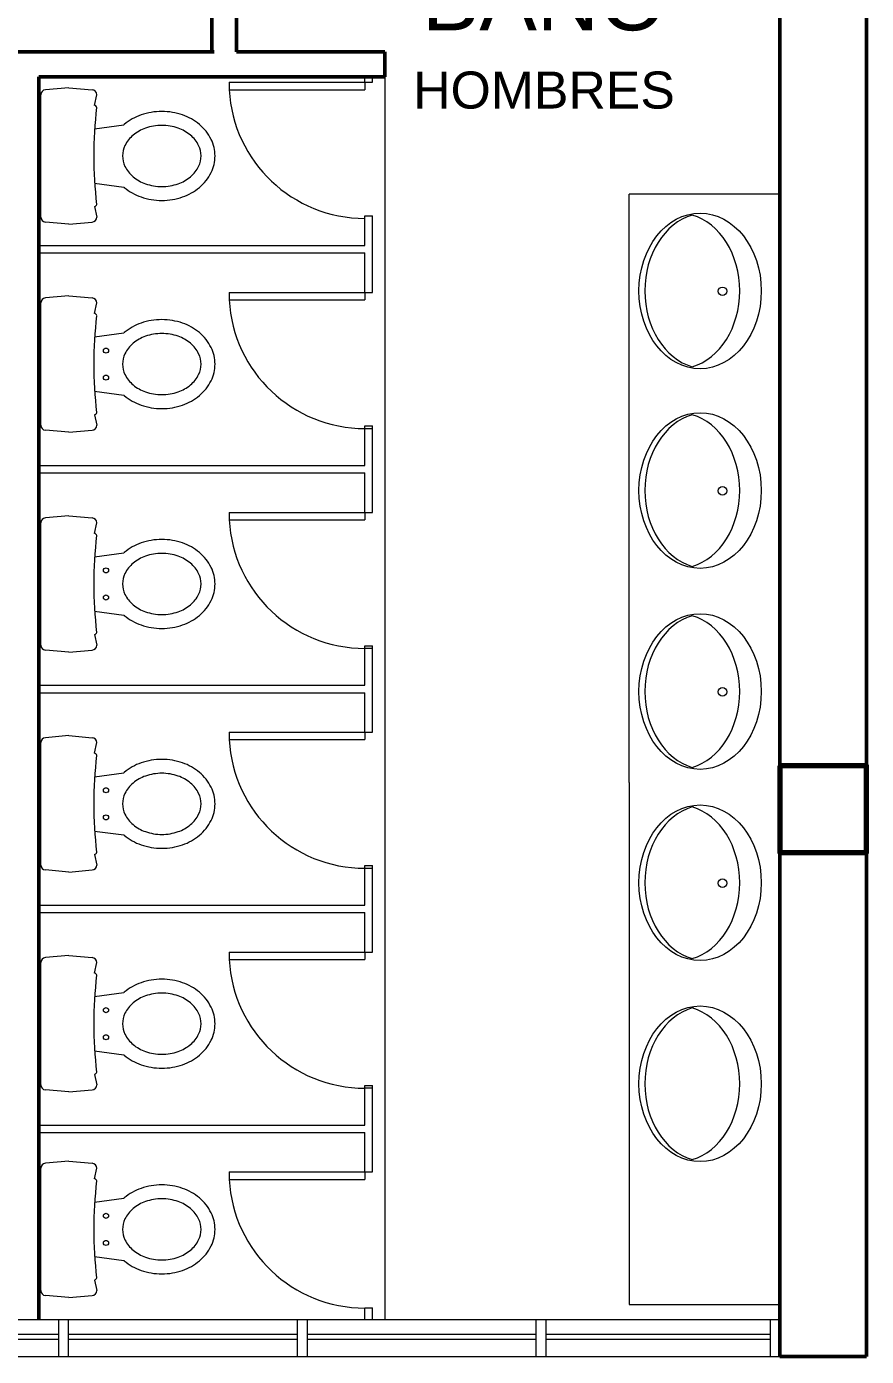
# Model space of a CAD drawing. Header units: millimetres. Extents: x -38 to 179, y -2 to 69.
# Drawn here: x 134.39 to 137.79, y -1.1 to 4.28 of the extents above; entities that cross this region are included whole.
import ezdxf

# ---------------------------------------------------------------- set-up
doc = ezdxf.new("R2010")
doc.units = ezdxf.units.MM
for name, color, linetype, lineweight in [('01 GRIS', 253, 'Continuous', 0), ('02 AZUL', 5, 'Continuous', 5), ('04 VERDE', 3, 'Continuous', 15), ('06 ROJO', 1, 'Continuous', 50), ('12 COLUMNAS', 4, 'Continuous', 70), ('14 ANTEPECHO', 3, 'Continuous', 15), ('NOMEN', 1, 'Continuous', 0)]:
    doc.layers.add(name, color=color, linetype=linetype, lineweight=lineweight)
doc.styles.get("Standard").update_dxf_attribs({"font": 'arial.ttf'})

msp = doc.modelspace()

# ---------------------------------------------------------------- linework, layer by layer
at = {"layer": '01 GRIS'}
msp.add_line((135.8424, 4.0775), (135.8424, -0.9525), dxfattribs=at)
msp.add_line((135.8424, 4.0775), (135.8424, -0.9525), dxfattribs=at)
msp.add_line((135.8424, 4.0775), (135.8424, -0.9525), dxfattribs=at)
at = {"layer": '02 AZUL'}
for p, q in [((135.2124, 4.0548), (135.2124, 4.0248)), ((135.2124, 4.0548), (135.7624, 4.0548)), ((135.2124, 4.0548), (135.2124, 4.0248)), ((135.2124, 4.0548), (135.7624, 4.0548)), ((135.2124, 4.0548), (135.2124, 4.0248)), ((135.2124, 4.0548), (135.7624, 4.0548)), ((135.7624, 4.0548), (135.7624, 4.0775)), ((135.7624, 4.0548), (135.7624, 4.0775)), ((135.7624, 4.0548), (135.7624, 4.0775)), ((135.7624, 4.0548), (135.7924, 4.0548)), ((135.7624, 4.0548), (135.7624, 4.0248)), ((135.7624, 4.0548), (135.7924, 4.0548)), ((135.7624, 4.0548), (135.7624, 4.0248)), ((135.7624, 4.0548), (135.7924, 4.0548)), ((135.7624, 4.0548), (135.7624, 4.0248)), ((135.7924, 4.0548), (135.7924, 4.0775)), ((135.7924, 4.0548), (135.7924, 4.0775)), ((135.7924, 4.0548), (135.7924, 4.0775)), ((134.4502, 3.5089), (134.4502, 4.0044)), ((134.4502, 3.5089), (134.4502, 4.0044)), ((134.4502, 3.5089), (134.4502, 4.0044)), ((134.5632, 4.0326), (134.4684, 4.0244)), ((134.5632, 4.0326), (134.4684, 4.0244)), ((134.5632, 4.0326), (134.4684, 4.0244)), ((134.5632, 4.0326), (134.6579, 4.0244)), ((134.5632, 4.0326), (134.6579, 4.0244)), ((134.5632, 4.0326), (134.6579, 4.0244)), ((134.6672, 3.9615), (134.6762, 4.0044)), ((134.6672, 3.9615), (134.6762, 4.0044)), ((134.6672, 3.9615), (134.6762, 4.0044)), ((135.2124, 4.0248), (135.7624, 4.0248)), ((135.2124, 4.0248), (135.7624, 4.0248)), ((135.2124, 4.0248), (135.7624, 4.0248)), ((134.6679, 3.8666), (134.7861, 3.8827)), ((134.6679, 3.8666), (134.7861, 3.8827)), ((134.6679, 3.8666), (134.7861, 3.8827)), ((134.6679, 3.8666), (134.7861, 3.8827)), ((134.6679, 3.8666), (134.7861, 3.8827)), ((134.6679, 3.8666), (134.7861, 3.8827)), ((134.6679, 3.8666), (134.7861, 3.8827)), ((134.6679, 3.8666), (134.7861, 3.8827)), ((134.6679, 3.8666), (134.7861, 3.8827)), ((134.6679, 3.6466), (134.7861, 3.6306)), ((134.6679, 3.6466), (134.7861, 3.6306)), ((134.6679, 3.6466), (134.7861, 3.6306)), ((136.8324, 1.221), (136.8324, 3.6025)), ((137.4424, 3.6025), (136.8324, 3.6025)), ((136.8324, 1.221), (136.8324, 3.6025)), ((137.4424, 3.6025), (136.8324, 3.6025)), ((136.8324, 1.221), (136.8324, 3.6025)), ((137.4424, 3.6025), (136.8324, 3.6025)), ((134.6672, 3.5517), (134.6762, 3.5089)), ((134.6672, 3.5517), (134.6762, 3.5089)), ((134.6672, 3.5517), (134.6762, 3.5089)), ((135.7624, 3.5148), (135.7924, 3.5148)), ((135.7624, 3.394), (135.7624, 3.5148)), ((135.7624, 3.5148), (135.7924, 3.5148)), ((135.7624, 3.394), (135.7624, 3.5148)), ((135.7624, 3.5148), (135.7924, 3.5148)), ((135.7624, 3.394), (135.7624, 3.5148)), ((135.7924, 3.204), (135.7924, 3.5148)), ((135.7924, 3.204), (135.7924, 3.5148)), ((135.7924, 3.204), (135.7924, 3.5148)), ((134.5632, 3.4806), (134.4684, 3.4889)), ((134.5632, 3.4806), (134.4684, 3.4889)), ((134.5632, 3.4806), (134.4684, 3.4889)), ((134.5632, 3.4806), (134.6579, 3.4889)), ((134.5632, 3.4806), (134.6579, 3.4889)), ((134.5632, 3.4806), (134.6579, 3.4889)), ((134.4424, 3.394), (135.7624, 3.394)), ((134.4424, 3.394), (135.7624, 3.394)), ((134.4424, 3.394), (135.7624, 3.394)), ((134.4424, 3.364), (135.7624, 3.364)), ((134.4424, 3.364), (135.7624, 3.364)), ((134.4424, 3.364), (135.7624, 3.364)), ((135.7624, 3.204), (135.7624, 3.364)), ((135.7624, 3.204), (135.7624, 3.364)), ((135.7624, 3.204), (135.7624, 3.364)), ((134.5632, 3.1901), (134.4684, 3.1818)), ((134.5632, 3.1901), (134.4684, 3.1818)), ((134.5632, 3.1901), (134.4684, 3.1818)), ((134.5632, 3.1901), (134.6579, 3.1818)), ((134.5632, 3.1901), (134.6579, 3.1818)), ((134.5632, 3.1901), (134.6579, 3.1818)), ((135.2124, 3.204), (135.7624, 3.204)), ((135.2124, 3.204), (135.2124, 3.174)), ((135.2124, 3.204), (135.7624, 3.204)), ((135.2124, 3.204), (135.2124, 3.174)), ((135.2124, 3.204), (135.7624, 3.204)), ((135.2124, 3.204), (135.2124, 3.174)), ((135.7624, 3.204), (135.7924, 3.204)), ((135.7624, 3.204), (135.7624, 3.174)), ((135.7624, 3.204), (135.7924, 3.204)), ((135.7624, 3.204), (135.7624, 3.174)), ((135.7624, 3.204), (135.7924, 3.204)), ((135.7624, 3.204), (135.7624, 3.174)), ((134.4502, 2.6663), (134.4502, 3.1619)), ((134.4502, 2.6663), (134.4502, 3.1619)), ((134.4502, 2.6663), (134.4502, 3.1619)), ((134.6672, 3.119), (134.6762, 3.1619)), ((134.6672, 3.119), (134.6762, 3.1619)), ((134.6672, 3.119), (134.6762, 3.1619)), ((135.2124, 3.174), (135.7624, 3.174)), ((135.2124, 3.174), (135.7624, 3.174)), ((135.2124, 3.174), (135.7624, 3.174)), ((134.6679, 3.0241), (134.7861, 3.0401)), ((134.6679, 3.0241), (134.7861, 3.0401)), ((134.6679, 3.0241), (134.7861, 3.0401)), ((134.6679, 2.8041), (134.7861, 2.7881)), ((134.6679, 2.8041), (134.7861, 2.7881)), ((134.6679, 2.8041), (134.7861, 2.7881)), ((134.6672, 2.7092), (134.6762, 2.6663)), ((134.6672, 2.7092), (134.6762, 2.6663)), ((134.6672, 2.7092), (134.6762, 2.6663)), ((134.5632, 2.6381), (134.4684, 2.6464)), ((134.5632, 2.6381), (134.4684, 2.6464)), ((134.5632, 2.6381), (134.4684, 2.6464)), ((134.5632, 2.6381), (134.6579, 2.6464)), ((134.5632, 2.6381), (134.6579, 2.6464)), ((134.5632, 2.6381), (134.6579, 2.6464)), ((135.7624, 2.664), (135.7924, 2.664)), ((135.7624, 2.504), (135.7624, 2.664)), ((135.7624, 2.664), (135.7924, 2.664)), ((135.7624, 2.504), (135.7624, 2.664)), ((135.7624, 2.664), (135.7924, 2.664)), ((135.7624, 2.504), (135.7624, 2.664)), ((135.7624, 2.504), (135.7624, 2.654)), ((135.7624, 2.654), (135.7924, 2.654)), ((135.7624, 2.504), (135.7624, 2.654)), ((135.7624, 2.654), (135.7924, 2.654)), ((135.7624, 2.504), (135.7624, 2.654)), ((135.7624, 2.654), (135.7924, 2.654)), ((135.7924, 2.314), (135.7924, 2.664)), ((135.7924, 2.314), (135.7924, 2.664)), ((135.7924, 2.314), (135.7924, 2.664)), ((135.7924, 2.504), (135.7924, 2.654)), ((135.7924, 2.504), (135.7924, 2.654)), ((135.7924, 2.504), (135.7924, 2.654)), ((134.4424, 2.504), (135.7624, 2.504)), ((134.4424, 2.504), (135.7624, 2.504)), ((134.4424, 2.504), (135.7624, 2.504)), ((134.4424, 2.474), (135.7624, 2.474)), ((134.4424, 2.474), (135.7624, 2.474)), ((134.4424, 2.474), (135.7624, 2.474)), ((135.7624, 2.314), (135.7624, 2.474)), ((135.7624, 2.314), (135.7624, 2.474)), ((135.7624, 2.314), (135.7624, 2.474)), ((134.4502, 1.7763), (134.4502, 2.2719)), ((134.4502, 1.7763), (134.4502, 2.2719)), ((134.4502, 1.7763), (134.4502, 2.2719)), ((134.5632, 2.3001), (134.4684, 2.2918)), ((134.5632, 2.3001), (134.4684, 2.2918)), ((134.5632, 2.3001), (134.4684, 2.2918)), ((134.5632, 2.3001), (134.6579, 2.2918)), ((134.5632, 2.3001), (134.6579, 2.2918)), ((134.5632, 2.3001), (134.6579, 2.2918)), ((134.6672, 2.229), (134.6762, 2.2719)), ((134.6672, 2.229), (134.6762, 2.2719)), ((134.6672, 2.229), (134.6762, 2.2719)), ((135.2124, 2.314), (135.7624, 2.314)), ((135.2124, 2.314), (135.2124, 2.284)), ((135.2124, 2.314), (135.7624, 2.314)), ((135.2124, 2.314), (135.2124, 2.284)), ((135.2124, 2.314), (135.7624, 2.314)), ((135.2124, 2.314), (135.2124, 2.284)), ((135.2124, 2.284), (135.7624, 2.284)), ((135.2124, 2.284), (135.7624, 2.284)), ((135.2124, 2.284), (135.7624, 2.284)), ((135.7624, 2.314), (135.7924, 2.314)), ((135.7624, 2.314), (135.7624, 2.284)), ((135.7624, 2.314), (135.7924, 2.314)), ((135.7624, 2.314), (135.7624, 2.284)), ((135.7624, 2.314), (135.7924, 2.314)), ((135.7624, 2.314), (135.7624, 2.284)), ((134.6679, 2.1341), (134.7861, 2.1501)), ((134.6679, 2.1341), (134.7861, 2.1501)), ((134.6679, 2.1341), (134.7861, 2.1501)), ((134.6679, 1.9141), (134.7861, 1.8981)), ((134.6679, 1.9141), (134.7861, 1.8981)), ((134.6679, 1.9141), (134.7861, 1.8981)), ((134.6672, 1.8192), (134.6762, 1.7763)), ((134.6672, 1.8192), (134.6762, 1.7763)), ((134.6672, 1.8192), (134.6762, 1.7763)), ((134.5632, 1.7481), (134.4684, 1.7564)), ((134.5632, 1.7481), (134.4684, 1.7564)), ((134.5632, 1.7481), (134.4684, 1.7564)), ((134.5632, 1.7481), (134.6579, 1.7564)), ((134.5632, 1.7481), (134.6579, 1.7564)), ((134.5632, 1.7481), (134.6579, 1.7564)), ((135.7624, 1.774), (135.7924, 1.774)), ((135.7624, 1.614), (135.7624, 1.774)), ((135.7624, 1.774), (135.7924, 1.774)), ((135.7624, 1.614), (135.7624, 1.774)), ((135.7624, 1.774), (135.7924, 1.774)), ((135.7624, 1.614), (135.7624, 1.774)), ((135.7624, 1.614), (135.7624, 1.764)), ((135.7624, 1.764), (135.7924, 1.764)), ((135.7624, 1.614), (135.7624, 1.764)), ((135.7624, 1.764), (135.7924, 1.764)), ((135.7624, 1.614), (135.7624, 1.764)), ((135.7624, 1.764), (135.7924, 1.764)), ((135.7924, 1.424), (135.7924, 1.774)), ((135.7924, 1.424), (135.7924, 1.774)), ((135.7924, 1.424), (135.7924, 1.774)), ((135.7924, 1.614), (135.7924, 1.764)), ((135.7924, 1.614), (135.7924, 1.764)), ((135.7924, 1.614), (135.7924, 1.764)), ((134.4424, 1.614), (135.7624, 1.614)), ((134.4424, 1.614), (135.7624, 1.614)), ((134.4424, 1.614), (135.7624, 1.614)), ((134.4424, 1.584), (135.7624, 1.584)), ((134.4424, 1.584), (135.7624, 1.584)), ((134.4424, 1.584), (135.7624, 1.584)), ((135.7624, 1.424), (135.7624, 1.584)), ((135.7624, 1.424), (135.7624, 1.584)), ((135.7624, 1.424), (135.7624, 1.584)), ((134.5632, 1.4101), (134.4684, 1.4018)), ((134.5632, 1.4101), (134.4684, 1.4018)), ((134.5632, 1.4101), (134.4684, 1.4018)), ((134.5632, 1.4101), (134.6579, 1.4018)), ((134.5632, 1.4101), (134.6579, 1.4018)), ((134.5632, 1.4101), (134.6579, 1.4018)), ((135.2124, 1.424), (135.7624, 1.424)), ((135.2124, 1.424), (135.2124, 1.394)), ((135.2124, 1.424), (135.7624, 1.424)), ((135.2124, 1.424), (135.2124, 1.394)), ((135.2124, 1.424), (135.7624, 1.424)), ((135.2124, 1.424), (135.2124, 1.394)), ((135.7624, 1.424), (135.7924, 1.424)), ((135.7624, 1.424), (135.7624, 1.394)), ((135.7624, 1.424), (135.7924, 1.424)), ((135.7624, 1.424), (135.7624, 1.394)), ((135.7624, 1.424), (135.7924, 1.424)), ((135.7624, 1.424), (135.7624, 1.394)), ((134.4502, 0.8863), (134.4502, 1.3819)), ((134.4502, 0.8863), (134.4502, 1.3819)), ((134.4502, 0.8863), (134.4502, 1.3819)), ((134.6672, 1.339), (134.6762, 1.3819)), ((134.6672, 1.339), (134.6762, 1.3819)), ((134.6672, 1.339), (134.6762, 1.3819)), ((135.2124, 1.394), (135.7624, 1.394)), ((135.2124, 1.394), (135.7624, 1.394)), ((135.2124, 1.394), (135.7624, 1.394)), ((134.6679, 1.2441), (134.7861, 1.2601)), ((134.6679, 1.2441), (134.7861, 1.2601)), ((134.6679, 1.2441), (134.7861, 1.2601)), ((136.8324, 1.221), (136.8324, -0.8925)), ((136.8324, 1.221), (136.8324, -0.8925)), ((136.8324, 1.221), (136.8324, -0.8925)), ((134.6679, 1.0241), (134.7861, 1.0081)), ((134.6679, 1.0241), (134.7861, 1.0081)), ((134.6679, 1.0241), (134.7861, 1.0081)), ((134.6672, 0.9292), (134.6762, 0.8863)), ((134.6672, 0.9292), (134.6762, 0.8863)), ((134.6672, 0.9292), (134.6762, 0.8863)), ((134.5632, 0.8581), (134.4684, 0.8664)), ((134.5632, 0.8581), (134.4684, 0.8664)), ((134.5632, 0.8581), (134.4684, 0.8664)), ((134.5632, 0.8581), (134.6579, 0.8664)), ((134.5632, 0.8581), (134.6579, 0.8664)), ((134.5632, 0.8581), (134.6579, 0.8664)), ((135.7624, 0.884), (135.7924, 0.884)), ((135.7624, 0.724), (135.7624, 0.884)), ((135.7624, 0.884), (135.7924, 0.884)), ((135.7624, 0.724), (135.7624, 0.884)), ((135.7624, 0.884), (135.7924, 0.884)), ((135.7624, 0.724), (135.7624, 0.884)), ((135.7624, 0.724), (135.7624, 0.874)), ((135.7624, 0.874), (135.7924, 0.874)), ((135.7624, 0.724), (135.7624, 0.874)), ((135.7624, 0.874), (135.7924, 0.874)), ((135.7624, 0.724), (135.7624, 0.874)), ((135.7624, 0.874), (135.7924, 0.874)), ((135.7924, 0.534), (135.7924, 0.884)), ((135.7924, 0.534), (135.7924, 0.884)), ((135.7924, 0.534), (135.7924, 0.884)), ((135.7924, 0.724), (135.7924, 0.874)), ((135.7924, 0.724), (135.7924, 0.874)), ((135.7924, 0.724), (135.7924, 0.874)), ((134.4424, 0.724), (135.7624, 0.724)), ((134.4424, 0.724), (135.7624, 0.724)), ((134.4424, 0.724), (135.7624, 0.724)), ((134.4424, 0.694), (135.7624, 0.694)), ((134.4424, 0.694), (135.7624, 0.694)), ((134.4424, 0.694), (135.7624, 0.694)), ((135.7624, 0.534), (135.7624, 0.694)), ((135.7624, 0.534), (135.7624, 0.694)), ((135.7624, 0.534), (135.7624, 0.694)), ((134.4502, -0.0037), (134.4502, 0.4919)), ((134.4502, -0.0037), (134.4502, 0.4919)), ((134.4502, -0.0037), (134.4502, 0.4919)), ((134.5632, 0.5201), (134.4684, 0.5118)), ((134.5632, 0.5201), (134.4684, 0.5118)), ((134.5632, 0.5201), (134.4684, 0.5118)), ((134.5632, 0.5201), (134.6579, 0.5118)), ((134.5632, 0.5201), (134.6579, 0.5118)), ((134.5632, 0.5201), (134.6579, 0.5118)), ((134.6672, 0.449), (134.6762, 0.4919)), ((134.6672, 0.449), (134.6762, 0.4919)), ((134.6672, 0.449), (134.6762, 0.4919)), ((135.2124, 0.534), (135.7624, 0.534)), ((135.2124, 0.534), (135.2124, 0.504)), ((135.2124, 0.534), (135.7624, 0.534)), ((135.2124, 0.534), (135.2124, 0.504)), ((135.2124, 0.534), (135.7624, 0.534)), ((135.2124, 0.534), (135.2124, 0.504)), ((135.2124, 0.504), (135.7624, 0.504)), ((135.2124, 0.504), (135.7624, 0.504)), ((135.2124, 0.504), (135.7624, 0.504)), ((135.7624, 0.534), (135.7924, 0.534)), ((135.7624, 0.534), (135.7624, 0.504)), ((135.7624, 0.534), (135.7924, 0.534)), ((135.7624, 0.534), (135.7624, 0.504)), ((135.7624, 0.534), (135.7924, 0.534)), ((135.7624, 0.534), (135.7624, 0.504)), ((134.6679, 0.3541), (134.7861, 0.3701)), ((134.6679, 0.3541), (134.7861, 0.3701)), ((134.6679, 0.3541), (134.7861, 0.3701)), ((134.6679, 0.1341), (134.7861, 0.1181)), ((134.6679, 0.1341), (134.7861, 0.1181)), ((134.6679, 0.1341), (134.7861, 0.1181)), ((134.6672, 0.0392), (134.6762, -0.0037)), ((134.6672, 0.0392), (134.6762, -0.0037)), ((134.6672, 0.0392), (134.6762, -0.0037)), ((134.5632, -0.0319), (134.4684, -0.0236)), ((134.5632, -0.0319), (134.4684, -0.0236)), ((134.5632, -0.0319), (134.4684, -0.0236)), ((134.5632, -0.0319), (134.6579, -0.0236)), ((134.5632, -0.0319), (134.6579, -0.0236)), ((134.5632, -0.0319), (134.6579, -0.0236)), ((135.7624, -0.006), (135.7924, -0.006)), ((135.7624, -0.166), (135.7624, -0.006)), ((135.7624, -0.006), (135.7924, -0.006)), ((135.7624, -0.166), (135.7624, -0.006)), ((135.7624, -0.006), (135.7924, -0.006)), ((135.7624, -0.166), (135.7624, -0.006)), ((135.7624, -0.166), (135.7624, -0.016)), ((135.7624, -0.016), (135.7924, -0.016)), ((135.7624, -0.166), (135.7624, -0.016)), ((135.7624, -0.016), (135.7924, -0.016)), ((135.7624, -0.166), (135.7624, -0.016)), ((135.7624, -0.016), (135.7924, -0.016)), ((135.7924, -0.356), (135.7924, -0.006)), ((135.7924, -0.356), (135.7924, -0.006)), ((135.7924, -0.356), (135.7924, -0.006)), ((135.7924, -0.166), (135.7924, -0.016)), ((135.7924, -0.166), (135.7924, -0.016)), ((135.7924, -0.166), (135.7924, -0.016)), ((134.4424, -0.166), (135.7624, -0.166)), ((134.4424, -0.166), (135.7624, -0.166)), ((134.4424, -0.166), (135.7624, -0.166)), ((134.4424, -0.196), (135.7624, -0.196)), ((134.4424, -0.196), (135.7624, -0.196)), ((134.4424, -0.196), (135.7624, -0.196)), ((135.7624, -0.356), (135.7624, -0.196)), ((135.7624, -0.356), (135.7624, -0.196)), ((135.7624, -0.356), (135.7624, -0.196)), ((134.5632, -0.3124), (134.4684, -0.3207)), ((134.5632, -0.3124), (134.4684, -0.3207)), ((134.5632, -0.3124), (134.4684, -0.3207)), ((134.5632, -0.3124), (134.6579, -0.3207)), ((134.5632, -0.3124), (134.6579, -0.3207)), ((134.5632, -0.3124), (134.6579, -0.3207)), ((134.4502, -0.8362), (134.4502, -0.3406)), ((134.4502, -0.8362), (134.4502, -0.3406)), ((134.4502, -0.8362), (134.4502, -0.3406)), ((134.6672, -0.3835), (134.6762, -0.3406)), ((134.6672, -0.3835), (134.6762, -0.3406)), ((134.6672, -0.3835), (134.6762, -0.3406)), ((135.2124, -0.356), (135.7624, -0.356)), ((135.2124, -0.356), (135.2124, -0.386)), ((135.2124, -0.356), (135.7624, -0.356)), ((135.2124, -0.356), (135.2124, -0.386)), ((135.2124, -0.356), (135.7624, -0.356)), ((135.2124, -0.356), (135.2124, -0.386)), ((135.7624, -0.356), (135.7924, -0.356)), ((135.7624, -0.356), (135.7624, -0.386)), ((135.7624, -0.356), (135.7924, -0.356)), ((135.7624, -0.356), (135.7624, -0.386)), ((135.7624, -0.356), (135.7924, -0.356)), ((135.7624, -0.356), (135.7624, -0.386)), ((135.2124, -0.386), (135.7624, -0.386)), ((135.2124, -0.386), (135.7624, -0.386)), ((135.2124, -0.386), (135.7624, -0.386)), ((134.6679, -0.4784), (134.7861, -0.4623)), ((134.6679, -0.4784), (134.7861, -0.4623)), ((134.6679, -0.4784), (134.7861, -0.4623)), ((134.6679, -0.6984), (134.7861, -0.7144)), ((134.6679, -0.6984), (134.7861, -0.7144)), ((134.6679, -0.6984), (134.7861, -0.7144)), ((134.6672, -0.7933), (134.6762, -0.8362)), ((134.6672, -0.7933), (134.6762, -0.8362)), ((134.6672, -0.7933), (134.6762, -0.8362)), ((134.5632, -0.8644), (134.4684, -0.8561)), ((134.5632, -0.8644), (134.4684, -0.8561)), ((134.5632, -0.8644), (134.4684, -0.8561)), ((134.5632, -0.8644), (134.6579, -0.8561)), ((134.5632, -0.8644), (134.6579, -0.8561)), ((134.5632, -0.8644), (134.6579, -0.8561)), ((135.7624, -0.9525), (135.7624, -0.906)), ((135.7624, -0.906), (135.7924, -0.906)), ((135.7624, -0.9525), (135.7624, -0.906)), ((135.7624, -0.906), (135.7924, -0.906)), ((135.7624, -0.9525), (135.7624, -0.906)), ((135.7624, -0.906), (135.7924, -0.906)), ((135.7924, -0.9525), (135.7924, -0.906)), ((135.7924, -0.9525), (135.7924, -0.906)), ((135.7924, -0.9525), (135.7924, -0.906)), ((134.5224, -1.1025), (134.5224, -0.9525)), ((134.5224, -1.1025), (134.5224, -0.9525)), ((134.5224, -1.1025), (134.5224, -0.9525)), ((134.5624, -1.1025), (134.5624, -0.9525)), ((134.5624, -1.1025), (134.5624, -0.9525)), ((134.5624, -1.1025), (134.5624, -0.9525)), ((135.4891, -1.1025), (135.4891, -0.9525)), ((135.4891, -1.1025), (135.4891, -0.9525)), ((135.4891, -1.1025), (135.4891, -0.9525)), ((135.5291, -1.1025), (135.5291, -0.9525)), ((135.5291, -1.1025), (135.5291, -0.9525)), ((135.5291, -1.1025), (135.5291, -0.9525)), ((136.4557, -1.1025), (136.4557, -0.9525)), ((136.4557, -1.1025), (136.4557, -0.9525)), ((136.4557, -1.1025), (136.4557, -0.9525)), ((136.4957, -1.1025), (136.4957, -0.9525)), ((136.4957, -1.1025), (136.4957, -0.9525)), ((136.4957, -1.1025), (136.4957, -0.9525)), ((133.5957, -1.0125), (134.5224, -1.0125)), ((133.5957, -1.0125), (134.5224, -1.0125)), ((133.5957, -1.0125), (134.5224, -1.0125)), ((134.5624, -1.0125), (135.4891, -1.0125)), ((134.5624, -1.0125), (135.4891, -1.0125)), ((134.5624, -1.0125), (135.4891, -1.0125)), ((135.5291, -1.0125), (136.4557, -1.0125)), ((135.5291, -1.0125), (136.4557, -1.0125)), ((135.5291, -1.0125), (136.4557, -1.0125)), ((136.4957, -1.0125), (137.4024, -1.0125)), ((136.4957, -1.0125), (137.4024, -1.0125)), ((136.4957, -1.0125), (137.4024, -1.0125)), ((133.5957, -1.0325), (134.5224, -1.0325)), ((133.5957, -1.0325), (134.5224, -1.0325)), ((133.5957, -1.0325), (134.5224, -1.0325)), ((134.5624, -1.0325), (135.4891, -1.0325)), ((134.5624, -1.0325), (135.4891, -1.0325)), ((134.5624, -1.0325), (135.4891, -1.0325)), ((135.5291, -1.0325), (136.4557, -1.0325)), ((135.5291, -1.0325), (136.4557, -1.0325)), ((135.5291, -1.0325), (136.4557, -1.0325)), ((136.4957, -1.0325), (137.4024, -1.0325)), ((136.4957, -1.0325), (137.4024, -1.0325)), ((136.4957, -1.0325), (137.4024, -1.0325))]:
    msp.add_line(p, q, dxfattribs=at)
for points in [[(135.1552, 3.7566, 0.115518), (135.1394, 3.8238, 0.103991), (135.0921, 3.8839, 0.090986), (135.0239, 3.9225, 0.08353), (134.9399, 3.9366, 0.08353), (134.8558, 3.9225, 0.090986), (134.7876, 3.8839, 0.002628), (134.7861, 3.8827, 0.115518)], [(135.1552, 3.7566, 0.115518), (135.1394, 3.8238, 0.103991), (135.0921, 3.8839, 0.090986), (135.0239, 3.9225, 0.08353), (134.9399, 3.9366, 0.08353), (134.8558, 3.9225, 0.090986), (134.7876, 3.8839, 0.002628), (134.7861, 3.8827, 0.115518)], [(135.1552, 3.7566, 0.115518), (135.1394, 3.8238, 0.103991), (135.0921, 3.8839, 0.090986), (135.0239, 3.9225, 0.08353), (134.9399, 3.9366, 0.08353), (134.8558, 3.9225, 0.090986), (134.7876, 3.8839, 0.002628), (134.7861, 3.8827, 0.115518)], [(134.7861, 3.6306, 0.002628), (134.7876, 3.6294, 0.090986), (134.8558, 3.5908, 0.08353), (134.9399, 3.5766, 0.08353), (135.0239, 3.5908, 0.090986), (135.0921, 3.6294, 0.103991), (135.1394, 3.6894, 0.115518), (135.1552, 3.7566, 0.115518)], [(134.7861, 3.6306, 0.002628), (134.7876, 3.6294, 0.090986), (134.8558, 3.5908, 0.08353), (134.9399, 3.5766, 0.08353), (135.0239, 3.5908, 0.090986), (135.0921, 3.6294, 0.103991), (135.1394, 3.6894, 0.115518), (135.1552, 3.7566, 0.115518)], [(134.7861, 3.6306, 0.002628), (134.7876, 3.6294, 0.090986), (134.8558, 3.5908, 0.08353), (134.9399, 3.5766, 0.08353), (135.0239, 3.5908, 0.090986), (135.0921, 3.6294, 0.103991), (135.1394, 3.6894, 0.115518), (135.1552, 3.7566, 0.115518)], [(135.1552, 2.9141, 0.115518), (135.1394, 2.9813, 0.103991), (135.0921, 3.0414, 0.090986), (135.0239, 3.08, 0.08353), (134.9399, 3.0941, 0.08353), (134.8558, 3.08, 0.090986), (134.7876, 3.0414, 0.002628), (134.7861, 3.0401, 0.115518)], [(135.1552, 2.9141, 0.115518), (135.1394, 2.9813, 0.103991), (135.0921, 3.0414, 0.090986), (135.0239, 3.08, 0.08353), (134.9399, 3.0941, 0.08353), (134.8558, 3.08, 0.090986), (134.7876, 3.0414, 0.002628), (134.7861, 3.0401, 0.115518)], [(135.1552, 2.9141, 0.115518), (135.1394, 2.9813, 0.103991), (135.0921, 3.0414, 0.090986), (135.0239, 3.08, 0.08353), (134.9399, 3.0941, 0.08353), (134.8558, 3.08, 0.090986), (134.7876, 3.0414, 0.002628), (134.7861, 3.0401, 0.115518)], [(134.7861, 2.7881, 0.002628), (134.7876, 2.7868, 0.090986), (134.8558, 2.7483, 0.08353), (134.9399, 2.7341, 0.08353), (135.0239, 2.7483, 0.090986), (135.0921, 2.7868, 0.103991), (135.1394, 2.8469, 0.115518), (135.1552, 2.9141, 0.115518)], [(134.7861, 2.7881, 0.002628), (134.7876, 2.7868, 0.090986), (134.8558, 2.7483, 0.08353), (134.9399, 2.7341, 0.08353), (135.0239, 2.7483, 0.090986), (135.0921, 2.7868, 0.103991), (135.1394, 2.8469, 0.115518), (135.1552, 2.9141, 0.115518)], [(134.7861, 2.7881, 0.002628), (134.7876, 2.7868, 0.090986), (134.8558, 2.7483, 0.08353), (134.9399, 2.7341, 0.08353), (135.0239, 2.7483, 0.090986), (135.0921, 2.7868, 0.103991), (135.1394, 2.8469, 0.115518), (135.1552, 2.9141, 0.115518)], [(135.1552, 2.0241, 0.115518), (135.1394, 2.0913, 0.103991), (135.0921, 2.1514, 0.090986), (135.0239, 2.19, 0.08353), (134.9399, 2.2041, 0.08353), (134.8558, 2.19, 0.090986), (134.7876, 2.1514, 0.002628), (134.7861, 2.1501, 0.115518)], [(135.1552, 2.0241, 0.115518), (135.1394, 2.0913, 0.103991), (135.0921, 2.1514, 0.090986), (135.0239, 2.19, 0.08353), (134.9399, 2.2041, 0.08353), (134.8558, 2.19, 0.090986), (134.7876, 2.1514, 0.002628), (134.7861, 2.1501, 0.115518)], [(135.1552, 2.0241, 0.115518), (135.1394, 2.0913, 0.103991), (135.0921, 2.1514, 0.090986), (135.0239, 2.19, 0.08353), (134.9399, 2.2041, 0.08353), (134.8558, 2.19, 0.090986), (134.7876, 2.1514, 0.002628), (134.7861, 2.1501, 0.115518)], [(134.7861, 1.8981, 0.002628), (134.7876, 1.8968, 0.090986), (134.8558, 1.8583, 0.08353), (134.9399, 1.8441, 0.08353), (135.0239, 1.8583, 0.090986), (135.0921, 1.8968, 0.103991), (135.1394, 1.9569, 0.115518), (135.1552, 2.0241, 0.115518)], [(134.7861, 1.8981, 0.002628), (134.7876, 1.8968, 0.090986), (134.8558, 1.8583, 0.08353), (134.9399, 1.8441, 0.08353), (135.0239, 1.8583, 0.090986), (135.0921, 1.8968, 0.103991), (135.1394, 1.9569, 0.115518), (135.1552, 2.0241, 0.115518)], [(134.7861, 1.8981, 0.002628), (134.7876, 1.8968, 0.090986), (134.8558, 1.8583, 0.08353), (134.9399, 1.8441, 0.08353), (135.0239, 1.8583, 0.090986), (135.0921, 1.8968, 0.103991), (135.1394, 1.9569, 0.115518), (135.1552, 2.0241, 0.115518)], [(135.1552, 1.1341, 0.115518), (135.1394, 1.2013, 0.103991), (135.0921, 1.2614, 0.090986), (135.0239, 1.3, 0.08353), (134.9399, 1.3141, 0.08353), (134.8558, 1.3, 0.090986), (134.7876, 1.2614, 0.002628), (134.7861, 1.2601, 0.115518)], [(135.1552, 1.1341, 0.115518), (135.1394, 1.2013, 0.103991), (135.0921, 1.2614, 0.090986), (135.0239, 1.3, 0.08353), (134.9399, 1.3141, 0.08353), (134.8558, 1.3, 0.090986), (134.7876, 1.2614, 0.002628), (134.7861, 1.2601, 0.115518)], [(135.1552, 1.1341, 0.115518), (135.1394, 1.2013, 0.103991), (135.0921, 1.2614, 0.090986), (135.0239, 1.3, 0.08353), (134.9399, 1.3141, 0.08353), (134.8558, 1.3, 0.090986), (134.7876, 1.2614, 0.002628), (134.7861, 1.2601, 0.115518)], [(134.7861, 1.0081, 0.002628), (134.7876, 1.0068, 0.090986), (134.8558, 0.9683, 0.08353), (134.9399, 0.9541, 0.08353), (135.0239, 0.9683, 0.090986), (135.0921, 1.0068, 0.103991), (135.1394, 1.0669, 0.115518), (135.1552, 1.1341, 0.115518)], [(134.7861, 1.0081, 0.002628), (134.7876, 1.0068, 0.090986), (134.8558, 0.9683, 0.08353), (134.9399, 0.9541, 0.08353), (135.0239, 0.9683, 0.090986), (135.0921, 1.0068, 0.103991), (135.1394, 1.0669, 0.115518), (135.1552, 1.1341, 0.115518)], [(134.7861, 1.0081, 0.002628), (134.7876, 1.0068, 0.090986), (134.8558, 0.9683, 0.08353), (134.9399, 0.9541, 0.08353), (135.0239, 0.9683, 0.090986), (135.0921, 1.0068, 0.103991), (135.1394, 1.0669, 0.115518), (135.1552, 1.1341, 0.115518)], [(135.1552, 0.2441, 0.115518), (135.1394, 0.3113, 0.103991), (135.0921, 0.3714, 0.090986), (135.0239, 0.41, 0.08353), (134.9399, 0.4241, 0.08353), (134.8558, 0.41, 0.090986), (134.7876, 0.3714, 0.002628), (134.7861, 0.3701, 0.115518)], [(135.1552, 0.2441, 0.115518), (135.1394, 0.3113, 0.103991), (135.0921, 0.3714, 0.090986), (135.0239, 0.41, 0.08353), (134.9399, 0.4241, 0.08353), (134.8558, 0.41, 0.090986), (134.7876, 0.3714, 0.002628), (134.7861, 0.3701, 0.115518)], [(135.1552, 0.2441, 0.115518), (135.1394, 0.3113, 0.103991), (135.0921, 0.3714, 0.090986), (135.0239, 0.41, 0.08353), (134.9399, 0.4241, 0.08353), (134.8558, 0.41, 0.090986), (134.7876, 0.3714, 0.002628), (134.7861, 0.3701, 0.115518)], [(134.7861, 0.1181, 0.002628), (134.7876, 0.1168, 0.090986), (134.8558, 0.0783, 0.08353), (134.9399, 0.0641, 0.08353), (135.0239, 0.0783, 0.090986), (135.0921, 0.1168, 0.103991), (135.1394, 0.1769, 0.115518), (135.1552, 0.2441, 0.115518)], [(134.7861, 0.1181, 0.002628), (134.7876, 0.1168, 0.090986), (134.8558, 0.0783, 0.08353), (134.9399, 0.0641, 0.08353), (135.0239, 0.0783, 0.090986), (135.0921, 0.1168, 0.103991), (135.1394, 0.1769, 0.115518), (135.1552, 0.2441, 0.115518)], [(134.7861, 0.1181, 0.002628), (134.7876, 0.1168, 0.090986), (134.8558, 0.0783, 0.08353), (134.9399, 0.0641, 0.08353), (135.0239, 0.0783, 0.090986), (135.0921, 0.1168, 0.103991), (135.1394, 0.1769, 0.115518), (135.1552, 0.2441, 0.115518)], [(135.1552, -0.5884, 0.115518), (135.1394, -0.5212, 0.103991), (135.0921, -0.4611, 0.090986), (135.0239, -0.4225, 0.08353), (134.9399, -0.4084, 0.08353), (134.8558, -0.4225, 0.090986), (134.7876, -0.4611, 0.002628), (134.7861, -0.4623, 0.115518)], [(135.1552, -0.5884, 0.115518), (135.1394, -0.5212, 0.103991), (135.0921, -0.4611, 0.090986), (135.0239, -0.4225, 0.08353), (134.9399, -0.4084, 0.08353), (134.8558, -0.4225, 0.090986), (134.7876, -0.4611, 0.002628), (134.7861, -0.4623, 0.115518)], [(135.1552, -0.5884, 0.115518), (135.1394, -0.5212, 0.103991), (135.0921, -0.4611, 0.090986), (135.0239, -0.4225, 0.08353), (134.9399, -0.4084, 0.08353), (134.8558, -0.4225, 0.090986), (134.7876, -0.4611, 0.002628), (134.7861, -0.4623, 0.115518)], [(134.7861, -0.7144, 0.002628), (134.7876, -0.7156, 0.090986), (134.8558, -0.7542, 0.08353), (134.9399, -0.7684, 0.08353), (135.0239, -0.7542, 0.090986), (135.0921, -0.7156, 0.103991), (135.1394, -0.6556, 0.115518), (135.1552, -0.5884, 0.115518)], [(134.7861, -0.7144, 0.002628), (134.7876, -0.7156, 0.090986), (134.8558, -0.7542, 0.08353), (134.9399, -0.7684, 0.08353), (135.0239, -0.7542, 0.090986), (135.0921, -0.7156, 0.103991), (135.1394, -0.6556, 0.115518), (135.1552, -0.5884, 0.115518)], [(134.7861, -0.7144, 0.002628), (134.7876, -0.7156, 0.090986), (134.8558, -0.7542, 0.08353), (134.9399, -0.7684, 0.08353), (135.0239, -0.7542, 0.090986), (135.0921, -0.7156, 0.103991), (135.1394, -0.6556, 0.115518), (135.1552, -0.5884, 0.115518)]]:
    msp.add_lwpolyline(points, format="xyb", dxfattribs=at)
for points in [[(135.0989, 3.7566, 0.115518), (135.089, 3.7988, 0.103991), (135.056, 3.8407, 0.090986), (135.0055, 3.8693, 0.08353), (134.9399, 3.8803, 0.08353), (134.8742, 3.8693, 0.090986), (134.8237, 3.8407, 0.103991), (134.7907, 3.7988, 0.115518), (134.7808, 3.7566, 0.115518), (134.7907, 3.7144, 0.103991), (134.8237, 3.6726, 0.090986), (134.8742, 3.644, 0.08353), (134.9399, 3.6329, 0.08353), (135.0055, 3.644, 0.090986), (135.056, 3.6726, 0.103991), (135.089, 3.7144, 0.115518)], [(135.0989, 3.7566, 0.115518), (135.089, 3.7988, 0.103991), (135.056, 3.8407, 0.090986), (135.0055, 3.8693, 0.08353), (134.9399, 3.8803, 0.08353), (134.8742, 3.8693, 0.090986), (134.8237, 3.8407, 0.103991), (134.7907, 3.7988, 0.115518), (134.7808, 3.7566, 0.115518), (134.7907, 3.7144, 0.103991), (134.8237, 3.6726, 0.090986), (134.8742, 3.644, 0.08353), (134.9399, 3.6329, 0.08353), (135.0055, 3.644, 0.090986), (135.056, 3.6726, 0.103991), (135.089, 3.7144, 0.115518)], [(135.0989, 3.7566, 0.115518), (135.089, 3.7988, 0.103991), (135.056, 3.8407, 0.090986), (135.0055, 3.8693, 0.08353), (134.9399, 3.8803, 0.08353), (134.8742, 3.8693, 0.090986), (134.8237, 3.8407, 0.103991), (134.7907, 3.7988, 0.115518), (134.7808, 3.7566, 0.115518), (134.7907, 3.7144, 0.103991), (134.8237, 3.6726, 0.090986), (134.8742, 3.644, 0.08353), (134.9399, 3.6329, 0.08353), (135.0055, 3.644, 0.090986), (135.056, 3.6726, 0.103991), (135.089, 3.7144, 0.115518)], [(135.0989, 2.9141, 0.115518), (135.089, 2.9563, 0.103991), (135.056, 2.9982, 0.090986), (135.0055, 3.0268, 0.08353), (134.9399, 3.0378, 0.08353), (134.8742, 3.0268, 0.090986), (134.8237, 2.9982, 0.103991), (134.7907, 2.9563, 0.115518), (134.7808, 2.9141, 0.115518), (134.7907, 2.8719, 0.103991), (134.8237, 2.83, 0.090986), (134.8742, 2.8015, 0.08353), (134.9399, 2.7904, 0.08353), (135.0055, 2.8015, 0.090986), (135.056, 2.83, 0.103991), (135.089, 2.8719, 0.115518)], [(135.0989, 2.9141, 0.115518), (135.089, 2.9563, 0.103991), (135.056, 2.9982, 0.090986), (135.0055, 3.0268, 0.08353), (134.9399, 3.0378, 0.08353), (134.8742, 3.0268, 0.090986), (134.8237, 2.9982, 0.103991), (134.7907, 2.9563, 0.115518), (134.7808, 2.9141, 0.115518), (134.7907, 2.8719, 0.103991), (134.8237, 2.83, 0.090986), (134.8742, 2.8015, 0.08353), (134.9399, 2.7904, 0.08353), (135.0055, 2.8015, 0.090986), (135.056, 2.83, 0.103991), (135.089, 2.8719, 0.115518)], [(135.0989, 2.9141, 0.115518), (135.089, 2.9563, 0.103991), (135.056, 2.9982, 0.090986), (135.0055, 3.0268, 0.08353), (134.9399, 3.0378, 0.08353), (134.8742, 3.0268, 0.090986), (134.8237, 2.9982, 0.103991), (134.7907, 2.9563, 0.115518), (134.7808, 2.9141, 0.115518), (134.7907, 2.8719, 0.103991), (134.8237, 2.83, 0.090986), (134.8742, 2.8015, 0.08353), (134.9399, 2.7904, 0.08353), (135.0055, 2.8015, 0.090986), (135.056, 2.83, 0.103991), (135.089, 2.8719, 0.115518)], [(135.0989, 2.0241, 0.115518), (135.089, 2.0663, 0.103991), (135.056, 2.1082, 0.090986), (135.0055, 2.1368, 0.08353), (134.9399, 2.1478, 0.08353), (134.8742, 2.1368, 0.090986), (134.8237, 2.1082, 0.103991), (134.7907, 2.0663, 0.115518), (134.7808, 2.0241, 0.115518), (134.7907, 1.9819, 0.103991), (134.8237, 1.94, 0.090986), (134.8742, 1.9115, 0.08353), (134.9399, 1.9004, 0.08353), (135.0055, 1.9115, 0.090986), (135.056, 1.94, 0.103991), (135.089, 1.9819, 0.115518)], [(135.0989, 2.0241, 0.115518), (135.089, 2.0663, 0.103991), (135.056, 2.1082, 0.090986), (135.0055, 2.1368, 0.08353), (134.9399, 2.1478, 0.08353), (134.8742, 2.1368, 0.090986), (134.8237, 2.1082, 0.103991), (134.7907, 2.0663, 0.115518), (134.7808, 2.0241, 0.115518), (134.7907, 1.9819, 0.103991), (134.8237, 1.94, 0.090986), (134.8742, 1.9115, 0.08353), (134.9399, 1.9004, 0.08353), (135.0055, 1.9115, 0.090986), (135.056, 1.94, 0.103991), (135.089, 1.9819, 0.115518)], [(135.0989, 2.0241, 0.115518), (135.089, 2.0663, 0.103991), (135.056, 2.1082, 0.090986), (135.0055, 2.1368, 0.08353), (134.9399, 2.1478, 0.08353), (134.8742, 2.1368, 0.090986), (134.8237, 2.1082, 0.103991), (134.7907, 2.0663, 0.115518), (134.7808, 2.0241, 0.115518), (134.7907, 1.9819, 0.103991), (134.8237, 1.94, 0.090986), (134.8742, 1.9115, 0.08353), (134.9399, 1.9004, 0.08353), (135.0055, 1.9115, 0.090986), (135.056, 1.94, 0.103991), (135.089, 1.9819, 0.115518)], [(135.0989, 1.1341, 0.115518), (135.089, 1.1763, 0.103991), (135.056, 1.2182, 0.090986), (135.0055, 1.2468, 0.08353), (134.9399, 1.2578, 0.08353), (134.8742, 1.2468, 0.090986), (134.8237, 1.2182, 0.103991), (134.7907, 1.1763, 0.115518), (134.7808, 1.1341, 0.115518), (134.7907, 1.0919, 0.103991), (134.8237, 1.05, 0.090986), (134.8742, 1.0215, 0.08353), (134.9399, 1.0104, 0.08353), (135.0055, 1.0215, 0.090986), (135.056, 1.05, 0.103991), (135.089, 1.0919, 0.115518)], [(135.0989, 1.1341, 0.115518), (135.089, 1.1763, 0.103991), (135.056, 1.2182, 0.090986), (135.0055, 1.2468, 0.08353), (134.9399, 1.2578, 0.08353), (134.8742, 1.2468, 0.090986), (134.8237, 1.2182, 0.103991), (134.7907, 1.1763, 0.115518), (134.7808, 1.1341, 0.115518), (134.7907, 1.0919, 0.103991), (134.8237, 1.05, 0.090986), (134.8742, 1.0215, 0.08353), (134.9399, 1.0104, 0.08353), (135.0055, 1.0215, 0.090986), (135.056, 1.05, 0.103991), (135.089, 1.0919, 0.115518)], [(135.0989, 1.1341, 0.115518), (135.089, 1.1763, 0.103991), (135.056, 1.2182, 0.090986), (135.0055, 1.2468, 0.08353), (134.9399, 1.2578, 0.08353), (134.8742, 1.2468, 0.090986), (134.8237, 1.2182, 0.103991), (134.7907, 1.1763, 0.115518), (134.7808, 1.1341, 0.115518), (134.7907, 1.0919, 0.103991), (134.8237, 1.05, 0.090986), (134.8742, 1.0215, 0.08353), (134.9399, 1.0104, 0.08353), (135.0055, 1.0215, 0.090986), (135.056, 1.05, 0.103991), (135.089, 1.0919, 0.115518)], [(135.0989, 0.2441, 0.115518), (135.089, 0.2863, 0.103991), (135.056, 0.3282, 0.090986), (135.0055, 0.3568, 0.08353), (134.9399, 0.3678, 0.08353), (134.8742, 0.3568, 0.090986), (134.8237, 0.3282, 0.103991), (134.7907, 0.2863, 0.115518), (134.7808, 0.2441, 0.115518), (134.7907, 0.2019, 0.103991), (134.8237, 0.16, 0.090986), (134.8742, 0.1315, 0.08353), (134.9399, 0.1204, 0.08353), (135.0055, 0.1315, 0.090986), (135.056, 0.16, 0.103991), (135.089, 0.2019, 0.115518)], [(135.0989, 0.2441, 0.115518), (135.089, 0.2863, 0.103991), (135.056, 0.3282, 0.090986), (135.0055, 0.3568, 0.08353), (134.9399, 0.3678, 0.08353), (134.8742, 0.3568, 0.090986), (134.8237, 0.3282, 0.103991), (134.7907, 0.2863, 0.115518), (134.7808, 0.2441, 0.115518), (134.7907, 0.2019, 0.103991), (134.8237, 0.16, 0.090986), (134.8742, 0.1315, 0.08353), (134.9399, 0.1204, 0.08353), (135.0055, 0.1315, 0.090986), (135.056, 0.16, 0.103991), (135.089, 0.2019, 0.115518)], [(135.0989, 0.2441, 0.115518), (135.089, 0.2863, 0.103991), (135.056, 0.3282, 0.090986), (135.0055, 0.3568, 0.08353), (134.9399, 0.3678, 0.08353), (134.8742, 0.3568, 0.090986), (134.8237, 0.3282, 0.103991), (134.7907, 0.2863, 0.115518), (134.7808, 0.2441, 0.115518), (134.7907, 0.2019, 0.103991), (134.8237, 0.16, 0.090986), (134.8742, 0.1315, 0.08353), (134.9399, 0.1204, 0.08353), (135.0055, 0.1315, 0.090986), (135.056, 0.16, 0.103991), (135.089, 0.2019, 0.115518)], [(135.0989, -0.5884, 0.115518), (135.089, -0.5462, 0.103991), (135.056, -0.5043, 0.090986), (135.0055, -0.4757, 0.08353), (134.9399, -0.4647, 0.08353), (134.8742, -0.4757, 0.090986), (134.8237, -0.5043, 0.103991), (134.7907, -0.5462, 0.115518), (134.7808, -0.5884, 0.115518), (134.7907, -0.6306, 0.103991), (134.8237, -0.6724, 0.090986), (134.8742, -0.701, 0.08353), (134.9399, -0.7121, 0.08353), (135.0055, -0.701, 0.090986), (135.056, -0.6724, 0.103991), (135.089, -0.6306, 0.115518)], [(135.0989, -0.5884, 0.115518), (135.089, -0.5462, 0.103991), (135.056, -0.5043, 0.090986), (135.0055, -0.4757, 0.08353), (134.9399, -0.4647, 0.08353), (134.8742, -0.4757, 0.090986), (134.8237, -0.5043, 0.103991), (134.7907, -0.5462, 0.115518), (134.7808, -0.5884, 0.115518), (134.7907, -0.6306, 0.103991), (134.8237, -0.6724, 0.090986), (134.8742, -0.701, 0.08353), (134.9399, -0.7121, 0.08353), (135.0055, -0.701, 0.090986), (135.056, -0.6724, 0.103991), (135.089, -0.6306, 0.115518)], [(135.0989, -0.5884, 0.115518), (135.089, -0.5462, 0.103991), (135.056, -0.5043, 0.090986), (135.0055, -0.4757, 0.08353), (134.9399, -0.4647, 0.08353), (134.8742, -0.4757, 0.090986), (134.8237, -0.5043, 0.103991), (134.7907, -0.5462, 0.115518), (134.7808, -0.5884, 0.115518), (134.7907, -0.6306, 0.103991), (134.8237, -0.6724, 0.090986), (134.8742, -0.701, 0.08353), (134.9399, -0.7121, 0.08353), (135.0055, -0.701, 0.090986), (135.056, -0.6724, 0.103991), (135.089, -0.6306, 0.115518)]]:
    msp.add_lwpolyline(points, format="xyb", close=True, dxfattribs=at)
for points in [[(136.8324, -0.8925), (137.4424, -0.8925)], [(136.8324, -0.8925), (137.4424, -0.8925)], [(136.8324, -0.8925), (137.4424, -0.8925)], [(137.4024, -0.9525), (137.4024, -1.1025)], [(137.4024, -0.9525), (137.4024, -1.1025)], [(137.4024, -0.9525), (137.4024, -1.1025)]]:
    msp.add_lwpolyline(points, dxfattribs=at)
for centre, radius in [((137.2101, 3.2088), 0.0172), ((137.2101, 3.2088), 0.0172), ((137.2101, 3.2088), 0.0172), ((134.7139, 2.9689), 0.0103), ((134.7139, 2.9689), 0.0103), ((134.7139, 2.9689), 0.0103), ((134.7139, 2.8594), 0.0103), ((134.7139, 2.8594), 0.0103), ((134.7139, 2.8594), 0.0103), ((137.2101, 2.401), 0.0172), ((137.2101, 2.401), 0.0172), ((137.2101, 2.401), 0.0172), ((134.7139, 2.0789), 0.0103), ((134.7139, 2.0789), 0.0103), ((134.7139, 2.0789), 0.0103), ((134.7139, 1.9694), 0.0103), ((134.7139, 1.9694), 0.0103), ((134.7139, 1.9694), 0.0103), ((137.2101, 1.5873), 0.0172), ((137.2101, 1.5873), 0.0172), ((137.2101, 1.5873), 0.0172), ((134.7139, 1.1889), 0.0103), ((134.7139, 1.1889), 0.0103), ((134.7139, 1.1889), 0.0103), ((134.7139, 1.0794), 0.0103), ((134.7139, 1.0794), 0.0103), ((134.7139, 1.0794), 0.0103), ((137.2101, 0.8132), 0.0172), ((137.2101, 0.8132), 0.0172), ((137.2101, 0.8132), 0.0172), ((134.7139, 0.2989), 0.0103), ((134.7139, 0.2989), 0.0103), ((134.7139, 0.2989), 0.0103), ((134.7139, 0.1894), 0.0103), ((134.7139, 0.1894), 0.0103), ((134.7139, 0.1894), 0.0103), ((134.7139, -0.5336), 0.0103), ((134.7139, -0.5336), 0.0103), ((134.7139, -0.5336), 0.0103), ((134.7139, -0.6431), 0.0103), ((134.7139, -0.6431), 0.0103), ((134.7139, -0.6431), 0.0103)]:
    msp.add_circle(centre, radius, dxfattribs=at)
for centre, radius, start, end in [((134.4702, 4.0044), 0.02, 95, 180), ((134.4702, 4.0044), 0.02, 95, 180), ((134.4702, 4.0044), 0.02, 95, 180), ((134.6562, 4.0044), 0.02, 0, 85), ((134.6562, 4.0044), 0.02, 0, 85), ((134.6562, 4.0044), 0.02, 0, 85), ((135.7624, 4.0548), 0.5508, 183.1221, 270), ((135.7624, 4.0548), 0.5508, 183.1221, 270), ((135.7624, 4.0548), 0.5508, 183.1221, 270), ((136.2708, 3.7566), 1.6067, 172.9929, 187.0071), ((136.2708, 3.7566), 1.6067, 172.9929, 187.0071), ((136.2708, 3.7566), 1.6067, 172.9929, 187.0071), ((134.6668, 3.9522), 0.00938, 2.8346, 87.8272), ((134.6668, 3.9522), 0.00938, 2.8346, 87.8272), ((134.6668, 3.9522), 0.00938, 2.8346, 87.8272), ((134.6668, 3.5611), 0.00938, 272.1728, 357.1654), ((134.6668, 3.5611), 0.00938, 272.1728, 357.1654), ((134.6668, 3.5611), 0.00938, 272.1728, 357.1654), ((134.4702, 3.5089), 0.02, 180, 265), ((134.4702, 3.5089), 0.02, 180, 265), ((134.4702, 3.5089), 0.02, 180, 265), ((134.6562, 3.5089), 0.02, 275, 0), ((134.6562, 3.5089), 0.02, 275, 0), ((134.6562, 3.5089), 0.02, 275, 0), ((134.4702, 3.1619), 0.02, 95, 180), ((134.4702, 3.1619), 0.02, 95, 180), ((134.4702, 3.1619), 0.02, 95, 180), ((134.6562, 3.1619), 0.02, 0, 85), ((134.6562, 3.1619), 0.02, 0, 85), ((134.6562, 3.1619), 0.02, 0, 85), ((135.7624, 3.204), 0.5508, 183.1221, 270), ((135.7624, 3.204), 0.5508, 183.1221, 270), ((135.7624, 3.204), 0.5508, 183.1221, 270), ((136.2708, 2.9141), 1.6067, 172.9929, 187.0071), ((136.2708, 2.9141), 1.6067, 172.9929, 187.0071), ((136.2708, 2.9141), 1.6067, 172.9929, 187.0071), ((134.6668, 3.1097), 0.00938, 2.8346, 87.8272), ((134.6668, 3.1097), 0.00938, 2.8346, 87.8272), ((134.6668, 3.1097), 0.00938, 2.8346, 87.8272), ((134.6668, 2.7186), 0.00938, 272.1728, 357.1654), ((134.6668, 2.7186), 0.00938, 272.1728, 357.1654), ((134.6668, 2.7186), 0.00938, 272.1728, 357.1654), ((134.4702, 2.6663), 0.02, 180, 265), ((134.4702, 2.6663), 0.02, 180, 265), ((134.4702, 2.6663), 0.02, 180, 265), ((134.6562, 2.6663), 0.02, 275, 0), ((134.6562, 2.6663), 0.02, 275, 0), ((134.6562, 2.6663), 0.02, 275, 0), ((134.4702, 2.2719), 0.02, 95, 180), ((134.4702, 2.2719), 0.02, 95, 180), ((134.4702, 2.2719), 0.02, 95, 180), ((134.6562, 2.2719), 0.02, 0, 85), ((134.6562, 2.2719), 0.02, 0, 85), ((134.6562, 2.2719), 0.02, 0, 85), ((135.7624, 2.314), 0.5508, 183.1221, 270), ((135.7624, 2.314), 0.5508, 183.1221, 270), ((135.7624, 2.314), 0.5508, 183.1221, 270), ((136.2708, 2.0241), 1.6067, 172.9929, 187.0071), ((136.2708, 2.0241), 1.6067, 172.9929, 187.0071), ((136.2708, 2.0241), 1.6067, 172.9929, 187.0071), ((134.6668, 2.2197), 0.00938, 2.8346, 87.8272), ((134.6668, 2.2197), 0.00938, 2.8346, 87.8272), ((134.6668, 2.2197), 0.00938, 2.8346, 87.8272), ((134.4702, 1.7763), 0.02, 180, 265), ((134.4702, 1.7763), 0.02, 180, 265), ((134.4702, 1.7763), 0.02, 180, 265), ((134.6562, 1.7763), 0.02, 275, 0), ((134.6562, 1.7763), 0.02, 275, 0), ((134.6562, 1.7763), 0.02, 275, 0), ((134.6668, 1.8286), 0.00938, 272.1728, 357.1654), ((134.6668, 1.8286), 0.00938, 272.1728, 357.1654), ((134.6668, 1.8286), 0.00938, 272.1728, 357.1654), ((134.4702, 1.3819), 0.02, 95, 180), ((134.4702, 1.3819), 0.02, 95, 180), ((134.4702, 1.3819), 0.02, 95, 180), ((134.6562, 1.3819), 0.02, 0, 85), ((134.6562, 1.3819), 0.02, 0, 85), ((134.6562, 1.3819), 0.02, 0, 85), ((135.7624, 1.424), 0.5508, 183.1221, 270), ((135.7624, 1.424), 0.5508, 183.1221, 270), ((135.7624, 1.424), 0.5508, 183.1221, 270), ((136.2708, 1.1341), 1.6067, 172.9929, 187.0071), ((136.2708, 1.1341), 1.6067, 172.9929, 187.0071), ((136.2708, 1.1341), 1.6067, 172.9929, 187.0071), ((134.6668, 1.3297), 0.00938, 2.8346, 87.8272), ((134.6668, 1.3297), 0.00938, 2.8346, 87.8272), ((134.6668, 1.3297), 0.00938, 2.8346, 87.8272), ((134.6668, 0.9386), 0.00938, 272.1728, 357.1654), ((134.6668, 0.9386), 0.00938, 272.1728, 357.1654), ((134.6668, 0.9386), 0.00938, 272.1728, 357.1654), ((134.4702, 0.8863), 0.02, 180, 265), ((134.4702, 0.8863), 0.02, 180, 265), ((134.4702, 0.8863), 0.02, 180, 265), ((134.6562, 0.8863), 0.02, 275, 0), ((134.6562, 0.8863), 0.02, 275, 0), ((134.6562, 0.8863), 0.02, 275, 0), ((134.4702, 0.4919), 0.02, 95, 180), ((134.4702, 0.4919), 0.02, 95, 180), ((134.4702, 0.4919), 0.02, 95, 180), ((134.6562, 0.4919), 0.02, 0, 85), ((134.6562, 0.4919), 0.02, 0, 85), ((134.6562, 0.4919), 0.02, 0, 85), ((135.7624, 0.534), 0.5508, 183.1221, 270), ((135.7624, 0.534), 0.5508, 183.1221, 270), ((135.7624, 0.534), 0.5508, 183.1221, 270), ((136.2708, 0.2441), 1.6067, 172.9929, 187.0071), ((136.2708, 0.2441), 1.6067, 172.9929, 187.0071), ((136.2708, 0.2441), 1.6067, 172.9929, 187.0071), ((134.6668, 0.4397), 0.00938, 2.8346, 87.8272), ((134.6668, 0.4397), 0.00938, 2.8346, 87.8272), ((134.6668, 0.4397), 0.00938, 2.8346, 87.8272), ((134.6668, 0.0486), 0.00938, 272.1728, 357.1654), ((134.6668, 0.0486), 0.00938, 272.1728, 357.1654), ((134.6668, 0.0486), 0.00938, 272.1728, 357.1654), ((134.4702, -0.0037), 0.02, 180, 265), ((134.4702, -0.0037), 0.02, 180, 265), ((134.4702, -0.0037), 0.02, 180, 265), ((134.6562, -0.0037), 0.02, 275, 0), ((134.6562, -0.0037), 0.02, 275, 0), ((134.6562, -0.0037), 0.02, 275, 0), ((134.4702, -0.3406), 0.02, 95, 180), ((134.4702, -0.3406), 0.02, 95, 180), ((134.4702, -0.3406), 0.02, 95, 180), ((134.6562, -0.3406), 0.02, 0, 85), ((134.6562, -0.3406), 0.02, 0, 85), ((134.6562, -0.3406), 0.02, 0, 85), ((136.2708, -0.5884), 1.6067, 172.9929, 187.0071), ((136.2708, -0.5884), 1.6067, 172.9929, 187.0071), ((136.2708, -0.5884), 1.6067, 172.9929, 187.0071), ((134.6668, -0.3928), 0.00938, 2.8346, 87.8272), ((134.6668, -0.3928), 0.00938, 2.8346, 87.8272), ((134.6668, -0.3928), 0.00938, 2.8346, 87.8272), ((135.7624, -0.356), 0.5508, 183.1221, 270), ((135.7624, -0.356), 0.5508, 183.1221, 270), ((135.7624, -0.356), 0.5508, 183.1221, 270), ((134.6668, -0.7839), 0.00938, 272.1728, 357.1654), ((134.6668, -0.7839), 0.00938, 272.1728, 357.1654), ((134.6668, -0.7839), 0.00938, 272.1728, 357.1654), ((134.4702, -0.8362), 0.02, 180, 265), ((134.4702, -0.8362), 0.02, 180, 265), ((134.4702, -0.8362), 0.02, 180, 265), ((134.6562, -0.8362), 0.02, 275, 0), ((134.6562, -0.8362), 0.02, 275, 0), ((134.6562, -0.8362), 0.02, 275, 0)]:
    msp.add_arc(centre, radius, start, end, dxfattribs=at)
for centre in [(137.1192, 3.2103), (137.1192, 3.2103), (137.1192, 3.2103), (137.1192, 2.4024), (137.1192, 2.4024), (137.1192, 2.4024), (137.1192, 1.5888), (137.1192, 1.5888), (137.1192, 1.5888), (137.1192, 0.8147), (137.1192, 0.8147), (137.1192, 0.8147), (137.1192, 0.001), (137.1192, 0.001), (137.1192, 0.001)]:
    msp.add_ellipse(centre, major_axis=(0, 0.315), ratio=0.785714, dxfattribs=at)
for centre, start_param, end_param in [((137.1427, 3.2103), 0.2257, 2.915892), ((137.1427, 3.2103), 0.2257, 2.915892), ((137.1427, 3.2103), 0.2257, 2.915892), ((137.0319, 3.2103), 3.367293, 6.057485), ((137.0319, 3.2103), 3.367293, 6.057485), ((137.0319, 3.2103), 3.367293, 6.057485), ((137.1427, 2.4024), 0.2257, 2.915892), ((137.1427, 2.4024), 0.2257, 2.915892), ((137.1427, 2.4024), 0.2257, 2.915892), ((137.0319, 2.4024), 3.367293, 6.057485), ((137.0319, 2.4024), 3.367293, 6.057485), ((137.0319, 2.4024), 3.367293, 6.057485), ((137.1427, 1.5888), 0.2257, 2.915892), ((137.1427, 1.5888), 0.2257, 2.915892), ((137.1427, 1.5888), 0.2257, 2.915892), ((137.0319, 1.5888), 3.367293, 6.057485), ((137.0319, 1.5888), 3.367293, 6.057485), ((137.0319, 1.5888), 3.367293, 6.057485), ((137.1427, 0.8147), 0.2257, 2.915892), ((137.1427, 0.8147), 0.2257, 2.915892), ((137.1427, 0.8147), 0.2257, 2.915892), ((137.0319, 0.8147), 3.367293, 6.057485), ((137.0319, 0.8147), 3.367293, 6.057485), ((137.0319, 0.8147), 3.367293, 6.057485), ((137.1427, 0.001), 0.2257, 2.915892), ((137.1427, 0.001), 0.2257, 2.915892), ((137.1427, 0.001), 0.2257, 2.915892), ((137.0319, 0.001), 3.367293, 6.057485), ((137.0319, 0.001), 3.367293, 6.057485), ((137.0319, 0.001), 3.367293, 6.057485)]:
    msp.add_ellipse(centre, major_axis=(0, 0.315), ratio=0.785714, start_param=start_param, end_param=end_param, dxfattribs=at)
at = {"layer": '06 ROJO'}
for p, q in [((137.7924, 1.2875), (137.7924, 6.4324)), ((137.7924, 1.2875), (137.7924, 6.4324)), ((137.7924, 1.2875), (137.7924, 6.4324)), ((135.1424, 4.1775), (135.1424, 5.8275)), ((135.1424, 4.1775), (135.1424, 5.8275)), ((135.1424, 4.1775), (135.1424, 5.8275)), ((135.2424, 4.1775), (135.2424, 5.8275)), ((135.2424, 4.1775), (135.2424, 5.8275)), ((135.2424, 4.1775), (135.2424, 5.8275)), ((137.4424, 5.8275), (137.4424, -1.1025)), ((137.4424, 5.8275), (137.4424, -1.1025)), ((137.4424, 5.8275), (137.4424, -1.1025)), ((135.2424, 4.1775), (135.8424, 4.1775)), ((135.2424, 4.1775), (135.8424, 4.1775)), ((135.2424, 4.1775), (135.8424, 4.1775)), ((135.8424, 4.0775), (135.8424, 4.1775)), ((135.8424, 4.0775), (135.8424, 4.1775)), ((135.8424, 4.0775), (135.8424, 4.1775)), ((134.4424, -0.9525), (134.4424, 4.0775)), ((134.4424, 4.0775), (135.8424, 4.0775)), ((134.4424, -0.9525), (134.4424, 4.0775)), ((134.4424, 4.0775), (135.8424, 4.0775)), ((134.4424, -0.9525), (134.4424, 4.0775)), ((134.4424, 4.0775), (135.8424, 4.0775)), ((134.4424, -0.2625), (134.4424, 3.0075)), ((134.4424, -0.2625), (134.4424, 3.0075)), ((134.4424, -0.2625), (134.4424, 3.0075)), ((137.7924, -1.1025), (137.7924, 0.9375)), ((137.7924, -1.1025), (137.7924, 0.9375)), ((137.7924, -1.1025), (137.7924, 0.9375)), ((137.4424, -1.1025), (137.7924, -1.1025)), ((137.4424, -1.1025), (137.7924, -1.1025)), ((137.4424, -1.1025), (137.7924, -1.1025))]:
    msp.add_line(p, q, dxfattribs=at)
for points in [[(134.3324, 4.0775), (134.3324, 4.1775), (135.1524, 4.1775)], [(134.3324, 4.0775), (134.3324, 4.1775), (135.1524, 4.1775)], [(134.3324, 4.0775), (134.3324, 4.1775), (135.1524, 4.1775)], [(134.4424, 3.344), (134.4424, 3.344)], [(134.4424, 3.344), (134.4424, 3.344)], [(134.4424, 3.344), (134.4424, 3.344)]]:
    msp.add_lwpolyline(points, dxfattribs=at)
at = {"layer": '12 COLUMNAS'}
msp.add_lwpolyline([(137.4424, 1.2875), (137.4424, 0.9375), (137.7924, 0.9375), (137.7924, 1.2875)], close=True, dxfattribs=at)
msp.add_lwpolyline([(137.4424, 1.2875), (137.4424, 0.9375), (137.7924, 0.9375), (137.7924, 1.2875)], close=True, dxfattribs=at)
msp.add_lwpolyline([(137.4424, 1.2875), (137.4424, 0.9375), (137.7924, 0.9375), (137.7924, 1.2875)], close=True, dxfattribs=at)
at = {"layer": '14 ANTEPECHO'}
for p, q in [((131.6424, -0.9525), (137.4424, -0.9525)), ((131.6424, -0.9525), (137.4424, -0.9525)), ((131.6424, -0.9525), (137.4424, -0.9525)), ((131.6424, -1.1025), (137.4424, -1.1025)), ((131.6424, -1.1025), (137.4424, -1.1025)), ((131.6424, -1.1025), (137.4424, -1.1025))]:
    msp.add_line(p, q, dxfattribs=at)
at = {"layer": 'NOMEN'}
for p, q in [((134.4424, 0.1382), (134.4502, 0.1459)), ((134.4424, 0.1382), (134.4502, 0.1459)), ((134.4424, 0.1382), (134.4502, 0.1459)), ((134.4502, 0.0827), (134.4424, 0.0905)), ((134.4502, 0.0827), (134.4424, 0.0905)), ((134.4502, 0.0827), (134.4424, 0.0905))]:
    msp.add_line(p, q, dxfattribs=at)

# ---------------------------------------------------------------- texts
at = {"layer": '04 VERDE', "insert": (136.4872, 4.5152), "char_height": 0.25, "width": 1.872928, "attachment_point": 2}
msp.add_mtext('BAÑO\\P{\\H0.6x;HOMBRES }', dxfattribs=at)
msp.add_mtext('BAÑO\\P{\\H0.6x;HOMBRES }', dxfattribs=at)
msp.add_mtext('BAÑO\\P{\\H0.6x;HOMBRES }', dxfattribs=at)

doc.saveas('drawing.dxf')
